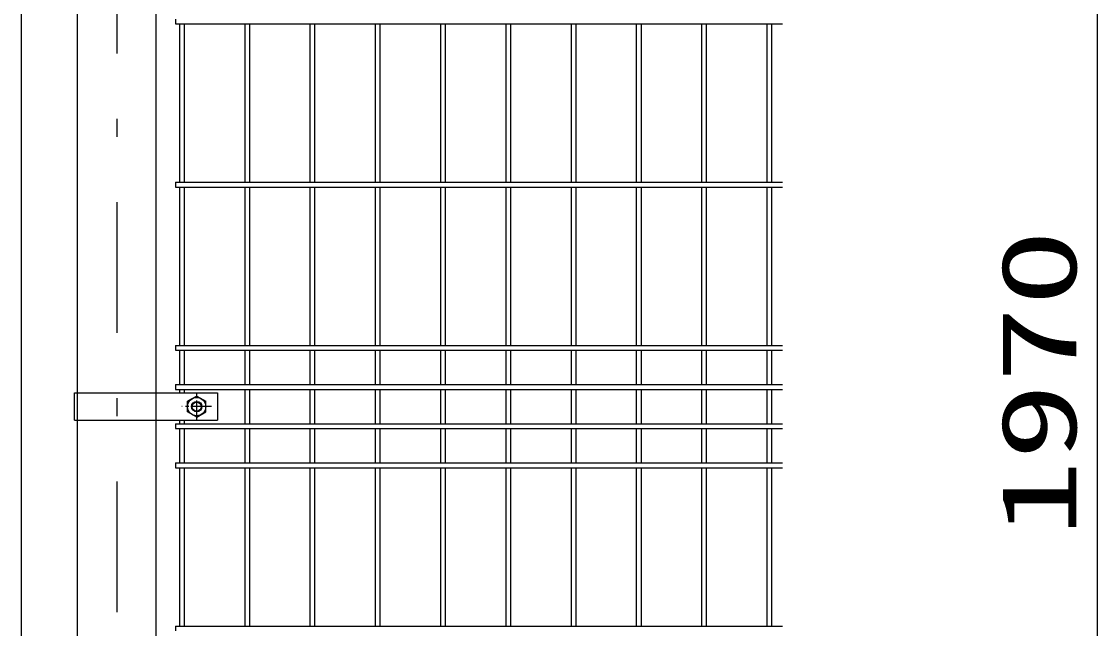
# Model space of a CAD drawing. Units: millimetres, scale not verified. Extents: x -4455 to 4455, y -3150 to 3150.
# Drawn here: x 2770 to 3594, y -96 to 369 of the extents above; entities that cross this region are included whole.
import ezdxf
from ezdxf.enums import TextEntityAlignment as Align

# ---------------------------------------------------------------- set-up
doc = ezdxf.new("R2010")
doc.units = ezdxf.units.MM
doc.header["$LTSCALE"] = 20
doc.linetypes.add('USER1', pattern=[10.7, 5, -2.5, 0.7, -2.5])
doc.linetypes.add('USER4', pattern=[1.125, 0.75, -0.125, 0.125, -0.125])
for name, color, linetype, lineweight in [('0-0_外形線', 7, 'Continuous', 25), ('0-1_寸法線', 4, 'Continuous', 25), ('0-5_軸線', 2, 'USER1', 25), ('0-6_扉縦枠', 7, 'Continuous', 25), ('0-B_LAYER06', 3, 'Continuous', 25), ('1-3_NER', 30, 'Continuous', 25)]:
    doc.layers.add(name, color=color, linetype=linetype, lineweight=lineweight)
doc.styles.add('ＭＳ ゴシック', font='')
doc.styles.get('ＭＳ ゴシック').set_extended_font_data('MS Gothic')

msp = doc.modelspace()

# ---------------------------------------------------------------- linework, layer by layer
at = {"layer": '0-0_外形線'}
for p, q in [((2813.01, 683.42), (2813.01, 84.42)), ((2873.51, 84.42), (2873.51, 683.42)), ((2813.01, 273.42), (2813.01, -125.58)), ((2873.51, -398.08), (2873.51, 273.42))]:
    msp.add_line(p, q, dxfattribs=at)
at = {"layer": '0-1_寸法線'}
msp.add_line((3594.48, -871.08), (3594.48, 1018.92), dxfattribs=at)
at = {"layer": '0-5_軸線'}
msp.add_line((2843.26, 1086.48), (2843.26, -1337.02), dxfattribs=at)
at = {"layer": '0-6_扉縦枠'}
msp.add_line((2770.26, -917.08), (2770.26, 993.92), dxfattribs=at)
at = {"layer": '0-B_LAYER06'}
for p, q in [((2810.91, 84.42), (2920.46, 84.42)), ((2810.91, 63.42), (2810.91, 84.42)), ((2920.46, 84.42), (2920.46, 63.42)), ((2904.46, 82.01), (2897.46, 77.97)), ((2897.46, 69.88), (2897.46, 77.97)), ((2904.46, 82.01), (2911.46, 77.97)), ((2911.46, 69.88), (2911.46, 77.97)), ((2904.46, 65.84), (2897.46, 69.88)), ((2904.46, 65.84), (2911.46, 69.88)), ((2810.91, 63.42), (2920.46, 63.42))]:
    msp.add_line(p, q, dxfattribs=at)
at = {"layer": '0-B_LAYER06', "color": 1, "linetype": 'USER4'}
for p, q in [((2904.46, 63.69), (2904.46, 83.87)), ((2915.89, 73.92), (2893.09, 73.92))]:
    msp.add_line(p, q, dxfattribs=at)
at = {"layer": '0-B_LAYER06', "color": 1}
for radius in [7, 3.5]:
    msp.add_circle((2904.46, 73.92), radius, dxfattribs=at)
at = {"layer": '0-B_LAYER06'}
msp.add_circle((2904.46, 73.92), 4, dxfattribs=at)
at = {"layer": '1-3_NER'}
for p, q in [((2888.26, 370.72), (2888.26, 367.12)), ((2888.26, 367.12), (3353.26, 367.12)), ((2891.46, 245.72), (2891.46, 367.12)), ((2895.06, 245.72), (2895.06, 367.12)), ((2941.46, 245.72), (2941.46, 367.12)), ((2945.06, 245.72), (2945.06, 367.12)), ((2991.46, 245.72), (2991.46, 367.12)), ((2995.06, 245.72), (2995.06, 367.12)), ((3041.46, 245.72), (3041.46, 367.12)), ((3045.06, 245.72), (3045.06, 367.12)), ((3091.46, 245.72), (3091.46, 367.12)), ((3095.06, 245.72), (3095.06, 367.12)), ((3141.46, 245.72), (3141.46, 367.12)), ((3145.06, 245.72), (3145.06, 367.12)), ((3191.46, 245.72), (3191.46, 367.12)), ((3195.06, 245.72), (3195.06, 367.12)), ((3241.46, 245.72), (3241.46, 367.12)), ((3245.06, 245.72), (3245.06, 367.12)), ((3291.46, 245.72), (3291.46, 367.12)), ((3295.06, 245.72), (3295.06, 367.12)), ((3341.46, 245.72), (3341.46, 367.12)), ((3345.06, 245.72), (3345.06, 367.12)), ((2888.26, 245.72), (3353.26, 245.72)), ((2888.26, 245.72), (2888.26, 242.12)), ((2888.26, 242.12), (3353.26, 242.12)), ((2891.46, 120.72), (2891.46, 242.12)), ((2895.06, 120.72), (2895.06, 242.12)), ((2941.46, 120.72), (2941.46, 242.12)), ((2945.06, 120.72), (2945.06, 242.12)), ((2991.46, 120.72), (2991.46, 242.12)), ((2995.06, 120.72), (2995.06, 242.12)), ((3041.46, 120.72), (3041.46, 242.12)), ((3045.06, 120.72), (3045.06, 242.12)), ((3091.46, 120.72), (3091.46, 242.12)), ((3095.06, 120.72), (3095.06, 242.12)), ((3141.46, 120.72), (3141.46, 242.12)), ((3145.06, 120.72), (3145.06, 242.12)), ((3191.46, 120.72), (3191.46, 242.12)), ((3195.06, 120.72), (3195.06, 242.12)), ((3241.46, 120.72), (3241.46, 242.12)), ((3245.06, 120.72), (3245.06, 242.12)), ((3291.46, 120.72), (3291.46, 242.12)), ((3295.06, 120.72), (3295.06, 242.12)), ((3341.46, 120.72), (3341.46, 242.12)), ((3345.06, 120.72), (3345.06, 242.12)), ((2888.26, 120.72), (3353.26, 120.72)), ((2888.26, 120.72), (2888.26, 117.12)), ((2888.26, 117.12), (3353.26, 117.12)), ((2891.46, 90.72), (2891.46, 117.12)), ((2895.06, 90.72), (2895.06, 117.12)), ((2941.46, 90.72), (2941.46, 117.12)), ((2945.06, 90.72), (2945.06, 117.12)), ((2991.46, 90.72), (2991.46, 117.12)), ((2995.06, 90.72), (2995.06, 117.12)), ((3041.46, 90.72), (3041.46, 117.12)), ((3045.06, 90.72), (3045.06, 117.12)), ((3091.46, 90.72), (3091.46, 117.12)), ((3095.06, 90.72), (3095.06, 117.12)), ((3141.46, 90.72), (3141.46, 117.12)), ((3145.06, 90.72), (3145.06, 117.12)), ((3191.46, 90.72), (3191.46, 117.12)), ((3195.06, 90.72), (3195.06, 117.12)), ((3241.46, 90.72), (3241.46, 117.12)), ((3245.06, 90.72), (3245.06, 117.12)), ((3291.46, 90.72), (3291.46, 117.12)), ((3295.06, 90.72), (3295.06, 117.12)), ((3341.46, 90.72), (3341.46, 117.12)), ((3345.06, 90.72), (3345.06, 117.12)), ((2888.26, 90.72), (3353.26, 90.72)), ((2888.26, 90.72), (2888.26, 87.12)), ((2888.26, 87.12), (3353.26, 87.12)), ((2891.46, 84.42), (2891.46, 87.12)), ((2895.06, 84.42), (2895.06, 87.12)), ((2941.46, 60.72), (2941.46, 87.12)), ((2945.06, 60.72), (2945.06, 87.12)), ((2991.46, 60.72), (2991.46, 87.12)), ((2995.06, 60.72), (2995.06, 87.12)), ((3041.46, 60.72), (3041.46, 87.12)), ((3045.06, 60.72), (3045.06, 87.12)), ((3091.46, 60.72), (3091.46, 87.12)), ((3095.06, 60.72), (3095.06, 87.12)), ((3141.46, 60.72), (3141.46, 87.12)), ((3145.06, 60.72), (3145.06, 87.12)), ((3191.46, 60.72), (3191.46, 87.12)), ((3195.06, 60.72), (3195.06, 87.12)), ((3241.46, 60.72), (3241.46, 87.12)), ((3245.06, 60.72), (3245.06, 87.12)), ((3291.46, 60.72), (3291.46, 87.12)), ((3295.06, 60.72), (3295.06, 87.12)), ((3341.46, 60.72), (3341.46, 87.12)), ((3345.06, 60.72), (3345.06, 87.12)), ((2888.26, 60.72), (3353.26, 60.72)), ((2888.26, 60.72), (2888.26, 57.12)), ((2891.46, 60.72), (2891.46, 63.42)), ((2895.06, 60.72), (2895.06, 63.42)), ((2888.26, 57.12), (3353.26, 57.12)), ((2891.46, 30.72), (2891.46, 57.12)), ((2895.06, 30.72), (2895.06, 57.12)), ((2941.46, 30.72), (2941.46, 57.12)), ((2945.06, 30.72), (2945.06, 57.12)), ((2991.46, 30.72), (2991.46, 57.12)), ((2995.06, 30.72), (2995.06, 57.12)), ((3041.46, 30.72), (3041.46, 57.12)), ((3045.06, 30.72), (3045.06, 57.12)), ((3091.46, 30.72), (3091.46, 57.12)), ((3095.06, 30.72), (3095.06, 57.12)), ((3141.46, 30.72), (3141.46, 57.12)), ((3145.06, 30.72), (3145.06, 57.12)), ((3191.46, 30.72), (3191.46, 57.12)), ((3195.06, 30.72), (3195.06, 57.12)), ((3241.46, 30.72), (3241.46, 57.12)), ((3245.06, 30.72), (3245.06, 57.12)), ((3291.46, 30.72), (3291.46, 57.12)), ((3295.06, 30.72), (3295.06, 57.12)), ((3341.46, 30.72), (3341.46, 57.12)), ((3345.06, 30.72), (3345.06, 57.12)), ((2888.26, 30.72), (3353.26, 30.72)), ((2888.26, 30.72), (2888.26, 27.12)), ((2888.26, 27.12), (3353.26, 27.12)), ((2891.46, -94.28), (2891.46, 27.12)), ((2895.06, -94.28), (2895.06, 27.12)), ((2941.46, -94.28), (2941.46, 27.12)), ((2945.06, -94.28), (2945.06, 27.12)), ((2991.46, -94.28), (2991.46, 27.12)), ((2995.06, -94.28), (2995.06, 27.12)), ((3041.46, -94.28), (3041.46, 27.12)), ((3045.06, -94.28), (3045.06, 27.12)), ((3091.46, -94.28), (3091.46, 27.12)), ((3095.06, -94.28), (3095.06, 27.12)), ((3141.46, -94.28), (3141.46, 27.12)), ((3145.06, -94.28), (3145.06, 27.12)), ((3191.46, -94.28), (3191.46, 27.12)), ((3195.06, -94.28), (3195.06, 27.12)), ((3241.46, -94.28), (3241.46, 27.12)), ((3245.06, -94.28), (3245.06, 27.12)), ((3291.46, -94.28), (3291.46, 27.12)), ((3295.06, -94.28), (3295.06, 27.12)), ((3341.46, -94.28), (3341.46, 27.12)), ((3345.06, -94.28), (3345.06, 27.12)), ((2888.26, -94.28), (3353.26, -94.28)), ((2888.26, -94.28), (2888.26, -97.88))]:
    msp.add_line(p, q, dxfattribs=at)

# ---------------------------------------------------------------- texts
at = {"layer": '0-1_寸法線', "color": 2, "style": 'ＭＳ ゴシック', "width": 1.5}
msp.add_text('1970', height=57.77, rotation=90, dxfattribs=at).set_placement((3595.58, -26.08), align=Align.BOTTOM_LEFT)

doc.saveas('drawing.dxf')
